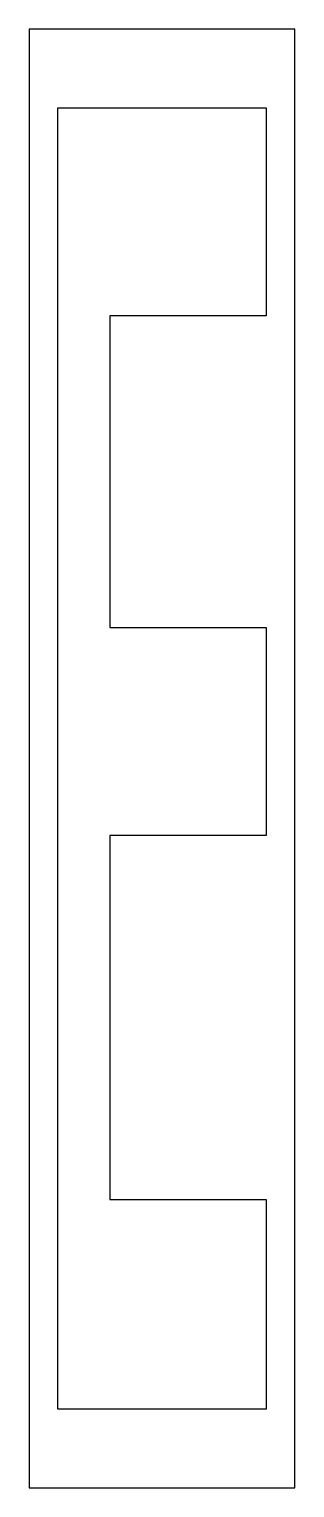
# Model space of a CAD drawing. Extents: x 0 to 20, y 0 to 110.
import ezdxf

# ---------------------------------------------------------------- set-up
doc = ezdxf.new("R2010")
doc.units = 0
doc.layers.add('CUT', color=7, linetype='Continuous')
doc.layers.add('OUTSIDE', color=1, linetype='Continuous')

msp = doc.modelspace()

# ---------------------------------------------------------------- linework, layer by layer
at = {"layer": 'CUT'}
msp.add_lwpolyline([(17.8449, 104.0735), (17.8449, 88.3935), (6.0751, 88.3935), (6.0751, 64.8735), (17.8449, 64.8735), (17.8449, 49.1935), (6.0751, 49.1935), (6.0751, 21.7535), (17.8449, 21.7535), (17.8449, 5.9265), (2.1551, 5.9265), (2.1551, 104.0735)], close=True, dxfattribs=at)
at = {"layer": 'OUTSIDE'}
msp.add_lwpolyline([(0, 0), (20, 0), (20, 110), (0, 110)], close=True, dxfattribs=at)

doc.saveas('drawing.dxf')
